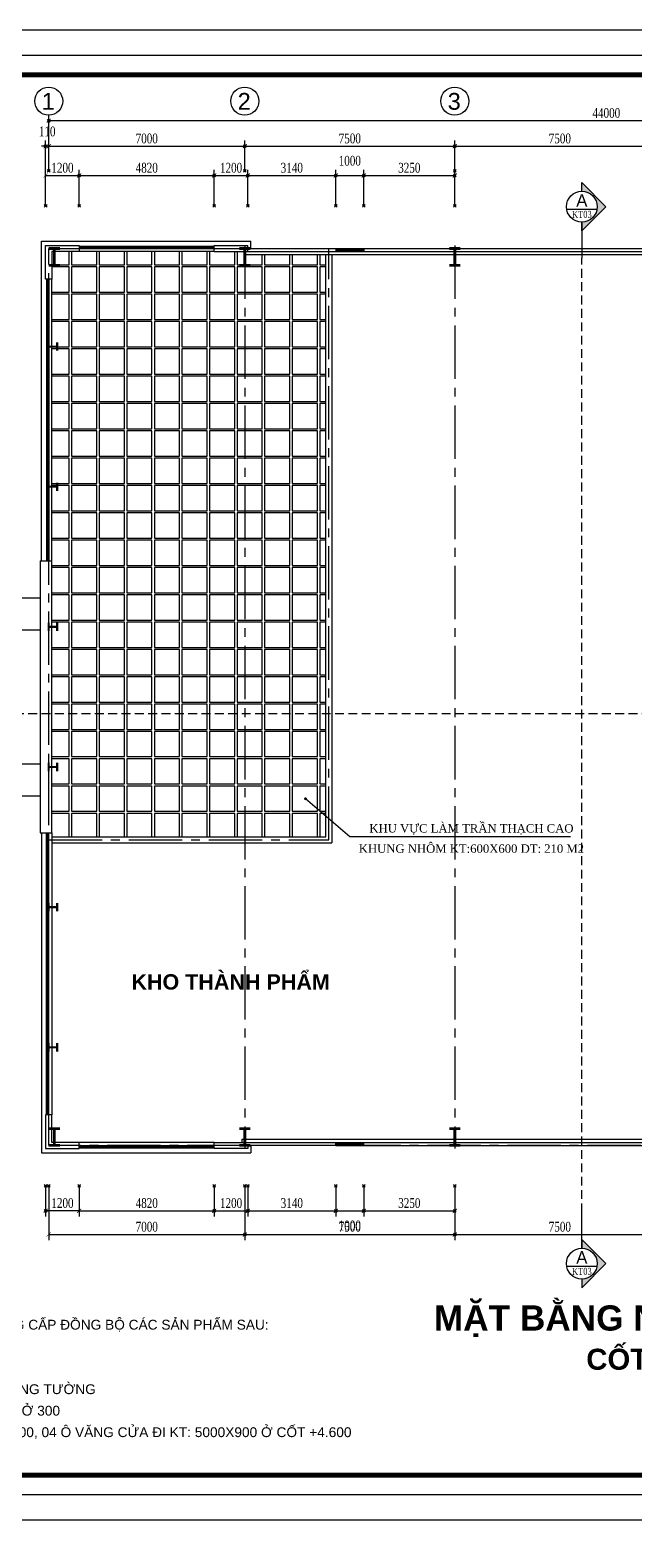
# Model space of a CAD drawing. Extents: x -32628 to 190565, y 82974 to 183560.
# Drawn here: x 131131 to 152713, y 82974 to 136144 of the extents above; entities that cross this region are included whole.
import ezdxf
from ezdxf.enums import TextEntityAlignment as Align

# ---------------------------------------------------------------- set-up
doc = ezdxf.new("R2010")
doc.units = 0
doc.header["$LTSCALE"] = 100
doc.header["$MEASUREMENT"] = 0
doc.header["$PDMODE"] = 35
doc.header["$PDSIZE"] = 50
doc.linetypes.add('CENTER2', pattern=[28.575, 19.05, -3.175, 3.175, -3.175])
doc.linetypes.add('HIDDEN2', pattern=[4.7625, 3.175, -1.5875])
doc.layers.get('0').update_dxf_attribs({"linetype": 'CONTINUOUS'})
for name, color, linetype in [('DWGshare.com_BH_DWGshare.com', 137, 'CONTINUOUS'), ('DWGshare.com_C-TIET_DWGshare.com', 1, 'HIDDEN2'), ('DWGshare.com_CUA_DWGshare.com', 13, 'CONTINUOUS'), ('DWGshare.com_DIM_DWGshare.com', 8, 'CONTINUOUS'), ('DWGshare.com_TEXT_DWGshare.com', 2, 'CONTINUOUS'), ('DWGshare.com_THAY_DWGshare.com', 9, 'CONTINUOUS'), ('DWGshare.com_WALLS_BLINE_DWGshare.com', 251, 'CENTER2'), ('DWGshare.com_WALLS_DWGshare.com', 31, 'CONTINUOUS')]:
    doc.layers.add(name, color=color, linetype=linetype)
doc.layers.add('DWGshare.com_DEFPOINTS_DWGshare.com', color=7, linetype='CONTINUOUS', plot=False)
doc.styles.add('1', font='vntimeh.shx', dxfattribs={"width": 0.75})
doc.styles.add('4', font='', dxfattribs={"width": 0.8})
doc.styles.add('VHARIAL', font='')
doc.styles.add('VHAVANB', font='')
doc.styles.get('4').set_extended_font_data('.VnAvantH')
doc.styles.get('VHARIAL').set_extended_font_data('.VnArialH')
doc.styles.get('VHAVANB').set_extended_font_data('.VnArialH', bold=True)
doc.dimstyles.new('D2-100', dxfattribs={"dimtxt": 350, "dimasz": 150, "dimexe": 200, "dimexo": 0, "dimgap": 100, "dimtad": 1, "dimdec": 0, "dimzin": 0, "dimdsep": 46, "dimtxsty": '1', "dimblk1": 'ARCHTICK', "dimblk2": 'ARCHTICK', "dimsah": 1, "dimcen": 0.09, "dimclrd": 256, "dimclre": 256, "dimclrt": 2, "dimadec": 0, "dimazin": 0, "dimtfac": 1, "dimtdec": 0, "dimtmove": 2, "dimatfit": 3, "dimldrblk": 'ARCHTICK', "dimfxl": 1, "dimtolj": 1, "dimtzin": 0, "dimarcsym": 0})

# ---------------------------------------------------------------- blocks, each defined once
blk = doc.blocks.new('_ARCHTICK')
at = {"color": 0, "linetype": 'ByBlock', "const_width": 0.15}
blk.add_lwpolyline([(-0.5, -0.5), (0.5, 0.5)], dxfattribs=at)
blk = doc.blocks.new('*D236')
at = {"linetype": 'ByBlock', "transparency": 16777216}
for p, q in [((153808, 94899), (153808, 92967)), ((146308, 93167), (153808, 93167))]:
    blk.add_line(p, q, dxfattribs=at)
at = {"layer": 'DWGshare.com_DEFPOINTS_DWGshare.com', "color": 0, "linetype": 'ByBlock', "transparency": 16777216}
for p in [(146308, 94899), (153808, 94899), (153808, 93167)]:
    blk.add_point(p, dxfattribs=at)
at = {"linetype": 'ByBlock', "transparency": 16777216, "xscale": 150, "yscale": 150, "zscale": 150, "rotation": 180}
blk.add_blockref('_ARCHTICK', (146308, 93167), dxfattribs=at)
at = {"linetype": 'ByBlock', "transparency": 16777216, "xscale": 150, "yscale": 150, "zscale": 150}
blk.add_blockref('_ARCHTICK', (153808, 93167), dxfattribs=at)
at = {"color": 2, "linetype": 'ByBlock', "transparency": 16777216, "insert": (150058, 93442), "char_height": 350, "attachment_point": 5, "style": '1'}
blk.add_mtext('\\A1;7500', dxfattribs=at)
blk = doc.blocks.new('*D235')
at = {"linetype": 'ByBlock', "transparency": 16777216}
for p, q in [((146308, 94899), (146308, 92967)), ((138808, 93167), (146308, 93167))]:
    blk.add_line(p, q, dxfattribs=at)
at = {"layer": 'DWGshare.com_DEFPOINTS_DWGshare.com', "color": 0, "linetype": 'ByBlock', "transparency": 16777216}
for p in [(138808, 94899), (146308, 94899), (146308, 93167)]:
    blk.add_point(p, dxfattribs=at)
at = {"linetype": 'ByBlock', "transparency": 16777216, "xscale": 150, "yscale": 150, "zscale": 150, "rotation": 180}
blk.add_blockref('_ARCHTICK', (138808, 93167), dxfattribs=at)
at = {"linetype": 'ByBlock', "transparency": 16777216, "xscale": 150, "yscale": 150, "zscale": 150}
blk.add_blockref('_ARCHTICK', (146308, 93167), dxfattribs=at)
at = {"color": 2, "linetype": 'ByBlock', "transparency": 16777216, "insert": (142558, 93442), "char_height": 350, "attachment_point": 5, "style": '1'}
blk.add_mtext('\\A1;7500', dxfattribs=at)
blk = doc.blocks.new('*D227')
at = {"linetype": 'ByBlock', "transparency": 16777216}
for p, q in [((146308, 94899), (146308, 93811)), ((143058, 94011), (146308, 94011))]:
    blk.add_line(p, q, dxfattribs=at)
at = {"layer": 'DWGshare.com_DEFPOINTS_DWGshare.com', "color": 0, "linetype": 'ByBlock', "transparency": 16777216}
for p in [(143058, 94899), (146308, 94899), (146308, 94011)]:
    blk.add_point(p, dxfattribs=at)
at = {"linetype": 'ByBlock', "transparency": 16777216, "xscale": 150, "yscale": 150, "zscale": 150, "rotation": 180}
blk.add_blockref('_ARCHTICK', (143058, 94011), dxfattribs=at)
at = {"linetype": 'ByBlock', "transparency": 16777216, "xscale": 150, "yscale": 150, "zscale": 150}
blk.add_blockref('_ARCHTICK', (146308, 94011), dxfattribs=at)
at = {"color": 2, "linetype": 'ByBlock', "transparency": 16777216, "insert": (144683, 94286), "char_height": 350, "attachment_point": 5, "style": '1'}
blk.add_mtext('\\A1;3250', dxfattribs=at)
blk = doc.blocks.new('*D226')
at = {"linetype": 'ByBlock', "transparency": 16777216}
for p, q in [((143058, 94899), (143058, 93811)), ((142058, 94011), (143058, 94011))]:
    blk.add_line(p, q, dxfattribs=at)
at = {"layer": 'DWGshare.com_DEFPOINTS_DWGshare.com', "color": 0, "linetype": 'ByBlock', "transparency": 16777216}
for p in [(142058, 94899), (143058, 94899), (143058, 94011)]:
    blk.add_point(p, dxfattribs=at)
at = {"linetype": 'ByBlock', "transparency": 16777216, "xscale": 150, "yscale": 150, "zscale": 150, "rotation": 180}
blk.add_blockref('_ARCHTICK', (142058, 94011), dxfattribs=at)
at = {"linetype": 'ByBlock', "transparency": 16777216, "xscale": 150, "yscale": 150, "zscale": 150}
blk.add_blockref('_ARCHTICK', (143058, 94011), dxfattribs=at)
at = {"color": 2, "linetype": 'ByBlock', "transparency": 16777216, "insert": (142558, 93486), "char_height": 350, "attachment_point": 5, "style": '1'}
blk.add_mtext('\\A1;1000', dxfattribs=at)
blk = doc.blocks.new('*D225')
at = {"linetype": 'ByBlock', "transparency": 16777216}
for p, q in [((142058, 94899), (142058, 93811)), ((138918, 94011), (142058, 94011))]:
    blk.add_line(p, q, dxfattribs=at)
at = {"layer": 'DWGshare.com_DEFPOINTS_DWGshare.com', "color": 0, "linetype": 'ByBlock', "transparency": 16777216}
for p in [(138918, 94899), (142058, 94899), (142058, 94011)]:
    blk.add_point(p, dxfattribs=at)
at = {"linetype": 'ByBlock', "transparency": 16777216, "xscale": 150, "yscale": 150, "zscale": 150, "rotation": 180}
blk.add_blockref('_ARCHTICK', (138918, 94011), dxfattribs=at)
at = {"linetype": 'ByBlock', "transparency": 16777216, "xscale": 150, "yscale": 150, "zscale": 150}
blk.add_blockref('_ARCHTICK', (142058, 94011), dxfattribs=at)
at = {"color": 2, "linetype": 'ByBlock', "transparency": 16777216, "insert": (140488, 94286), "char_height": 350, "attachment_point": 5, "style": '1'}
blk.add_mtext('\\A1;3140', dxfattribs=at)
blk = doc.blocks.new('*D224')
at = {"linetype": 'ByBlock', "transparency": 16777216}
for p, q in [((138918, 94899), (138918, 93811)), ((137718, 94011), (138918, 94011))]:
    blk.add_line(p, q, dxfattribs=at)
at = {"layer": 'DWGshare.com_DEFPOINTS_DWGshare.com', "color": 0, "linetype": 'ByBlock', "transparency": 16777216}
for p in [(137718, 94899), (138918, 94899), (138918, 94011)]:
    blk.add_point(p, dxfattribs=at)
at = {"linetype": 'ByBlock', "transparency": 16777216, "xscale": 150, "yscale": 150, "zscale": 150, "rotation": 180}
blk.add_blockref('_ARCHTICK', (137718, 94011), dxfattribs=at)
at = {"linetype": 'ByBlock', "transparency": 16777216, "xscale": 150, "yscale": 150, "zscale": 150}
blk.add_blockref('_ARCHTICK', (138918, 94011), dxfattribs=at)
at = {"color": 2, "linetype": 'ByBlock', "transparency": 16777216, "insert": (138318, 94286), "char_height": 350, "attachment_point": 5, "style": '1'}
blk.add_mtext('\\A1;1200', dxfattribs=at)
blk = doc.blocks.new('*D241')
at = {"linetype": 'ByBlock', "transparency": 16777216}
for p, q in [((263916, 94899), (263916, 93811)), ((265116, 94899), (265116, 93811)), ((265116, 94011), (263916, 94011))]:
    blk.add_line(p, q, dxfattribs=at)
at = {"layer": 'DWGshare.com_DEFPOINTS_DWGshare.com', "color": 0, "linetype": 'ByBlock', "transparency": 16777216}
for p in [(263916, 94899), (265116, 94899), (263916, 94011)]:
    blk.add_point(p, dxfattribs=at)
at = {"linetype": 'ByBlock', "transparency": 16777216, "xscale": 150, "yscale": 150, "zscale": 150, "rotation": 180}
blk.add_blockref('_ARCHTICK', (263916, 94011), dxfattribs=at)
at = {"linetype": 'ByBlock', "transparency": 16777216, "xscale": 150, "yscale": 150, "zscale": 150}
blk.add_blockref('_ARCHTICK', (265116, 94011), dxfattribs=at)
at = {"color": 2, "linetype": 'ByBlock', "transparency": 16777216, "insert": (264516, 94286), "char_height": 350, "attachment_point": 5, "style": '1'}
blk.add_mtext('\\A1;1200', dxfattribs=at)
blk = doc.blocks.new('*D223')
at = {"linetype": 'ByBlock', "transparency": 16777216}
for p, q in [((265116, 94899), (265116, 93811)), ((269936, 94899), (269936, 93811)), ((265116, 94011), (269936, 94011))]:
    blk.add_line(p, q, dxfattribs=at)
at = {"layer": 'DWGshare.com_DEFPOINTS_DWGshare.com', "color": 0, "linetype": 'ByBlock', "transparency": 16777216}
for p in [(265116, 94899), (269936, 94899), (269936, 94011)]:
    blk.add_point(p, dxfattribs=at)
at = {"linetype": 'ByBlock', "transparency": 16777216, "xscale": 150, "yscale": 150, "zscale": 150, "rotation": 180}
blk.add_blockref('_ARCHTICK', (265116, 94011), dxfattribs=at)
at = {"linetype": 'ByBlock', "transparency": 16777216, "xscale": 150, "yscale": 150, "zscale": 150}
blk.add_blockref('_ARCHTICK', (269936, 94011), dxfattribs=at)
at = {"color": 2, "linetype": 'ByBlock', "transparency": 16777216, "insert": (267526, 94286), "char_height": 350, "attachment_point": 5, "style": '1'}
blk.add_mtext('\\A1;4820', dxfattribs=at)
blk = doc.blocks.new('*D234')
at = {"linetype": 'ByBlock', "transparency": 16777216}
for p, q in [((113497, 94899), (113497, 92967)), ((120497, 94899), (120497, 92967)), ((113497, 93167), (120497, 93167))]:
    blk.add_line(p, q, dxfattribs=at)
at = {"layer": 'DWGshare.com_DEFPOINTS_DWGshare.com', "color": 0, "linetype": 'ByBlock', "transparency": 16777216}
for p in [(113497, 94899), (120497, 94899), (120497, 93167)]:
    blk.add_point(p, dxfattribs=at)
at = {"linetype": 'ByBlock', "transparency": 16777216, "xscale": 150, "yscale": 150, "zscale": 150, "rotation": 180}
blk.add_blockref('_ARCHTICK', (113497, 93167), dxfattribs=at)
at = {"linetype": 'ByBlock', "transparency": 16777216, "xscale": 150, "yscale": 150, "zscale": 150}
blk.add_blockref('_ARCHTICK', (120497, 93167), dxfattribs=at)
at = {"color": 2, "linetype": 'ByBlock', "transparency": 16777216, "insert": (116997, 93442), "char_height": 350, "attachment_point": 5, "style": '1'}
blk.add_mtext('\\A1;7000', dxfattribs=at)
blk = doc.blocks.new('*D192')
at = {"linetype": 'ByBlock', "transparency": 16777216}
for p, q in [((146308, 131991), (153808, 131991)), ((153808, 131110), (153808, 132191))]:
    blk.add_line(p, q, dxfattribs=at)
at = {"layer": 'DWGshare.com_DEFPOINTS_DWGshare.com', "color": 0, "linetype": 'ByBlock', "transparency": 16777216}
for p in [(153808, 131991), (146308, 131110), (153808, 131110)]:
    blk.add_point(p, dxfattribs=at)
at = {"linetype": 'ByBlock', "transparency": 16777216, "xscale": 150, "yscale": 150, "zscale": 150, "rotation": 180}
blk.add_blockref('_ARCHTICK', (146308, 131991), dxfattribs=at)
at = {"linetype": 'ByBlock', "transparency": 16777216, "xscale": 150, "yscale": 150, "zscale": 150}
blk.add_blockref('_ARCHTICK', (153808, 131991), dxfattribs=at)
at = {"color": 2, "linetype": 'ByBlock', "transparency": 16777216, "insert": (150058, 132266), "char_height": 350, "attachment_point": 5, "style": '1'}
blk.add_mtext('\\A1;7500', dxfattribs=at)
blk = doc.blocks.new('*D196')
at = {"linetype": 'ByBlock', "transparency": 16777216}
for p, q in [((264026, 131110), (264026, 133100)), ((308026, 131110), (308026, 133100)), ((308026, 132900), (264026, 132900))]:
    blk.add_line(p, q, dxfattribs=at)
at = {"layer": 'DWGshare.com_DEFPOINTS_DWGshare.com', "color": 0, "linetype": 'ByBlock', "transparency": 16777216}
for p in [(264026, 132900), (264026, 131110), (308026, 131110)]:
    blk.add_point(p, dxfattribs=at)
at = {"linetype": 'ByBlock', "transparency": 16777216, "xscale": 150, "yscale": 150, "zscale": 150, "rotation": 180}
blk.add_blockref('_ARCHTICK', (264026, 132900), dxfattribs=at)
at = {"linetype": 'ByBlock', "transparency": 16777216, "xscale": 150, "yscale": 150, "zscale": 150}
blk.add_blockref('_ARCHTICK', (308026, 132900), dxfattribs=at)
at = {"color": 2, "linetype": 'ByBlock', "transparency": 16777216, "insert": (283936, 133175), "char_height": 350, "attachment_point": 5, "style": '1'}
blk.add_mtext('\\A1;44000', dxfattribs=at)
blk = doc.blocks.new('*D251')
at = {"linetype": 'ByBlock', "transparency": 16777216}
for p, q in [((138918, 130946), (142058, 130946)), ((142058, 129867), (142058, 131146))]:
    blk.add_line(p, q, dxfattribs=at)
at = {"layer": 'DWGshare.com_DEFPOINTS_DWGshare.com', "color": 0, "linetype": 'ByBlock', "transparency": 16777216}
for p in [(142058, 130946), (138918, 129867), (142058, 129867)]:
    blk.add_point(p, dxfattribs=at)
at = {"linetype": 'ByBlock', "transparency": 16777216, "xscale": 150, "yscale": 150, "zscale": 150, "rotation": 180}
blk.add_blockref('_ARCHTICK', (138918, 130946), dxfattribs=at)
at = {"linetype": 'ByBlock', "transparency": 16777216, "xscale": 150, "yscale": 150, "zscale": 150}
blk.add_blockref('_ARCHTICK', (142058, 130946), dxfattribs=at)
at = {"color": 2, "linetype": 'ByBlock', "transparency": 16777216, "insert": (140488, 131221), "char_height": 350, "attachment_point": 5, "style": '1'}
blk.add_mtext('\\A1;3140', dxfattribs=at)
blk = doc.blocks.new('*D250')
at = {"linetype": 'ByBlock', "transparency": 16777216}
for p, q in [((137718, 130946), (138918, 130946)), ((138918, 129867), (138918, 131146))]:
    blk.add_line(p, q, dxfattribs=at)
at = {"layer": 'DWGshare.com_DEFPOINTS_DWGshare.com', "color": 0, "linetype": 'ByBlock', "transparency": 16777216}
for p in [(138918, 130946), (137718, 129867), (138918, 129867)]:
    blk.add_point(p, dxfattribs=at)
at = {"linetype": 'ByBlock', "transparency": 16777216, "xscale": 150, "yscale": 150, "zscale": 150, "rotation": 180}
blk.add_blockref('_ARCHTICK', (137718, 130946), dxfattribs=at)
at = {"linetype": 'ByBlock', "transparency": 16777216, "xscale": 150, "yscale": 150, "zscale": 150}
blk.add_blockref('_ARCHTICK', (138918, 130946), dxfattribs=at)
at = {"color": 2, "linetype": 'ByBlock', "transparency": 16777216, "insert": (138318, 131221), "char_height": 350, "attachment_point": 5, "style": '1'}
blk.add_mtext('\\A1;1200', dxfattribs=at)
blk = doc.blocks.new('*D191')
at = {"linetype": 'ByBlock', "transparency": 16777216}
for p, q in [((138808, 131991), (146308, 131991)), ((146308, 131110), (146308, 132191))]:
    blk.add_line(p, q, dxfattribs=at)
at = {"layer": 'DWGshare.com_DEFPOINTS_DWGshare.com', "color": 0, "linetype": 'ByBlock', "transparency": 16777216}
for p in [(146308, 131991), (138808, 131110), (146308, 131110)]:
    blk.add_point(p, dxfattribs=at)
at = {"linetype": 'ByBlock', "transparency": 16777216, "xscale": 150, "yscale": 150, "zscale": 150, "rotation": 180}
blk.add_blockref('_ARCHTICK', (138808, 131991), dxfattribs=at)
at = {"linetype": 'ByBlock', "transparency": 16777216, "xscale": 150, "yscale": 150, "zscale": 150}
blk.add_blockref('_ARCHTICK', (146308, 131991), dxfattribs=at)
at = {"color": 2, "linetype": 'ByBlock', "transparency": 16777216, "insert": (142558, 132266), "char_height": 350, "attachment_point": 5, "style": '1'}
blk.add_mtext('\\A1;7500', dxfattribs=at)
blk = doc.blocks.new('*D249')
at = {"linetype": 'ByBlock', "transparency": 16777216}
for p, q in [((132898, 130946), (137718, 130946)), ((137718, 129867), (137718, 131146))]:
    blk.add_line(p, q, dxfattribs=at)
at = {"layer": 'DWGshare.com_DEFPOINTS_DWGshare.com', "color": 0, "linetype": 'ByBlock', "transparency": 16777216}
for p in [(137718, 130946), (132898, 129867), (137718, 129867)]:
    blk.add_point(p, dxfattribs=at)
at = {"linetype": 'ByBlock', "transparency": 16777216, "xscale": 150, "yscale": 150, "zscale": 150, "rotation": 180}
blk.add_blockref('_ARCHTICK', (132898, 130946), dxfattribs=at)
at = {"linetype": 'ByBlock', "transparency": 16777216, "xscale": 150, "yscale": 150, "zscale": 150}
blk.add_blockref('_ARCHTICK', (137718, 130946), dxfattribs=at)
at = {"color": 2, "linetype": 'ByBlock', "transparency": 16777216, "insert": (135308, 131221), "char_height": 350, "attachment_point": 5, "style": '1'}
blk.add_mtext('\\A1;4820', dxfattribs=at)
blk = doc.blocks.new('*D248')
at = {"linetype": 'ByBlock', "transparency": 16777216}
for p, q in [((263916, 129867), (263916, 131146)), ((263916, 130946), (265116, 130946)), ((265116, 129867), (265116, 131146))]:
    blk.add_line(p, q, dxfattribs=at)
at = {"layer": 'DWGshare.com_DEFPOINTS_DWGshare.com', "color": 0, "linetype": 'ByBlock', "transparency": 16777216}
for p in [(265116, 130946), (263916, 129867), (265116, 129867)]:
    blk.add_point(p, dxfattribs=at)
at = {"linetype": 'ByBlock', "transparency": 16777216, "xscale": 150, "yscale": 150, "zscale": 150, "rotation": 180}
blk.add_blockref('_ARCHTICK', (263916, 130946), dxfattribs=at)
at = {"linetype": 'ByBlock', "transparency": 16777216, "xscale": 150, "yscale": 150, "zscale": 150}
blk.add_blockref('_ARCHTICK', (265116, 130946), dxfattribs=at)
at = {"color": 2, "linetype": 'ByBlock', "transparency": 16777216, "insert": (264516, 131221), "char_height": 350, "attachment_point": 5, "style": '1'}
blk.add_mtext('\\A1;1200', dxfattribs=at)
blk = doc.blocks.new('*D246')
at = {"linetype": 'ByBlock', "transparency": 16777216}
for p, q in [((263916, 131991), (263766, 131991)), ((263916, 129867), (263916, 132191)), ((264026, 131991), (263916, 131991)), ((264026, 131991), (263916, 131991)), ((264026, 131110), (264026, 132191)), ((264026, 131991), (264176, 131991))]:
    blk.add_line(p, q, dxfattribs=at)
at = {"layer": 'DWGshare.com_DEFPOINTS_DWGshare.com', "color": 0, "linetype": 'ByBlock', "transparency": 16777216}
for p in [(263916, 131991), (264026, 131110), (263916, 129867)]:
    blk.add_point(p, dxfattribs=at)
at = {"linetype": 'ByBlock', "transparency": 16777216, "xscale": 150, "yscale": 150, "zscale": 150}
blk.add_blockref('_ARCHTICK', (263916, 131991), dxfattribs=at)
at = {"linetype": 'ByBlock', "transparency": 16777216, "xscale": 150, "yscale": 150, "zscale": 150, "rotation": 180}
blk.add_blockref('_ARCHTICK', (264026, 131991), dxfattribs=at)
at = {"color": 2, "linetype": 'ByBlock', "transparency": 16777216, "insert": (263971, 132516), "char_height": 350, "attachment_point": 5, "style": '1'}
blk.add_mtext('\\A1;110', dxfattribs=at)
blk = doc.blocks.new('*D190')
at = {"linetype": 'ByBlock', "transparency": 16777216}
for p, q in [((264026, 131110), (264026, 132191)), ((264026, 131991), (271026, 131991)), ((271026, 131110), (271026, 132191))]:
    blk.add_line(p, q, dxfattribs=at)
at = {"layer": 'DWGshare.com_DEFPOINTS_DWGshare.com', "color": 0, "linetype": 'ByBlock', "transparency": 16777216}
for p in [(271026, 131991), (264026, 131110), (271026, 131110)]:
    blk.add_point(p, dxfattribs=at)
at = {"linetype": 'ByBlock', "transparency": 16777216, "xscale": 150, "yscale": 150, "zscale": 150, "rotation": 180}
blk.add_blockref('_ARCHTICK', (264026, 131991), dxfattribs=at)
at = {"linetype": 'ByBlock', "transparency": 16777216, "xscale": 150, "yscale": 150, "zscale": 150}
blk.add_blockref('_ARCHTICK', (271026, 131991), dxfattribs=at)
at = {"color": 2, "linetype": 'ByBlock', "transparency": 16777216, "insert": (267526, 132266), "char_height": 350, "attachment_point": 5, "style": '1'}
blk.add_mtext('\\A1;7000', dxfattribs=at)
blk = doc.blocks.new('*D259')
at = {"linetype": 'ByBlock', "transparency": 16777216}
for p, q in [((142058, 130946), (143058, 130946)), ((143058, 129867), (143058, 131146))]:
    blk.add_line(p, q, dxfattribs=at)
at = {"layer": 'DWGshare.com_DEFPOINTS_DWGshare.com', "color": 0, "linetype": 'ByBlock', "transparency": 16777216}
for p in [(143058, 130946), (142058, 129867), (143058, 129867)]:
    blk.add_point(p, dxfattribs=at)
at = {"linetype": 'ByBlock', "transparency": 16777216, "xscale": 150, "yscale": 150, "zscale": 150, "rotation": 180}
blk.add_blockref('_ARCHTICK', (142058, 130946), dxfattribs=at)
at = {"linetype": 'ByBlock', "transparency": 16777216, "xscale": 150, "yscale": 150, "zscale": 150}
blk.add_blockref('_ARCHTICK', (143058, 130946), dxfattribs=at)
at = {"color": 2, "linetype": 'ByBlock', "transparency": 16777216, "insert": (142558, 131471), "char_height": 350, "attachment_point": 5, "style": '1'}
blk.add_mtext('\\A1;1000', dxfattribs=at)
blk = doc.blocks.new('*D260')
at = {"linetype": 'ByBlock', "transparency": 16777216}
for p, q in [((143058, 130946), (146308, 130946)), ((146308, 129867), (146308, 131146))]:
    blk.add_line(p, q, dxfattribs=at)
at = {"layer": 'DWGshare.com_DEFPOINTS_DWGshare.com', "color": 0, "linetype": 'ByBlock', "transparency": 16777216}
for p in [(146308, 130946), (143058, 129867), (146308, 129867)]:
    blk.add_point(p, dxfattribs=at)
at = {"linetype": 'ByBlock', "transparency": 16777216, "xscale": 150, "yscale": 150, "zscale": 150, "rotation": 180}
blk.add_blockref('_ARCHTICK', (143058, 130946), dxfattribs=at)
at = {"linetype": 'ByBlock', "transparency": 16777216, "xscale": 150, "yscale": 150, "zscale": 150}
blk.add_blockref('_ARCHTICK', (146308, 130946), dxfattribs=at)
at = {"color": 2, "linetype": 'ByBlock', "transparency": 16777216, "insert": (144683, 131221), "char_height": 350, "attachment_point": 5, "style": '1'}
blk.add_mtext('\\A1;3250', dxfattribs=at)

msp = doc.modelspace()

# ---------------------------------------------------------------- hatches: boundary and pattern name
at = {"layer": 'DWGshare.com_BH_DWGshare.com'}
h = msp.add_hatch(dxfattribs=at)
h.set_pattern_fill('TILE08', color=256, scale=150, style=0)
h.set_pattern_definition([(270, (-133156, -37.5), (984.375, -2e-13), [900, -75]), (180, (-132256, -37.5), (-1e-13, -975), [900, -84.375]), (90, (-132256, -937.5), (-984.375, 6e-14), [900, -75]), (0, (-133156, -937.5), (0, 975), [900, -84.375])])
h.paths.add_polyline_path([(141697.7, 128123.9), (138807.7, 128123.9), (138807.7, 128233.9), (137717.7, 128233.9), (132897.7, 128233.9), (132007.7, 128233.9), (132007.7, 127743.9), (131917.7, 127743.9), (131917.7, 127253.9), (131917.7, 117193.9), (131917.7, 111754.6), (141697.7, 111754.6)])
h.paths.add_polyline_path([(131917.7, 111754.6), (131917.7, 107493.9), (131917.7, 107353.9), (141697.7, 107353.9), (141697.7, 111754.6)])
at = {"layer": 'DWGshare.com_TEXT_DWGshare.com'}
for points in [[(150842.7, 130384.4), (150842.7, 130692.4), (151700.7, 129834.4), (150842.7, 128976.4), (150842.7, 129284.4, 1)], [(150842.7, 91576.1), (150842.7, 91268.1), (151700.7, 92126.1), (150842.7, 92984.1), (150842.7, 92676.1, -1)]]:
    msp.add_hatch(color=256, dxfattribs=at).paths.add_polyline_path(points)

# ---------------------------------------------------------------- linework, layer by layer
at = {"layer": 'DWGshare.com_C-TIET_DWGshare.com'}
for p, q in [((150842.7, 93957.8), (150842.7, 128002.7)), ((129171.8, 111754.6), (176955.8, 111754.6))]:
    msp.add_line(p, q, dxfattribs=at)
at = {"layer": 'DWGshare.com_CUA_DWGshare.com'}
for p, q in [((132897.7, 128423.9), (137717.7, 128423.9)), ((132897.7, 128393.9), (137717.7, 128393.9)), ((132897.7, 128373.9), (137717.7, 128373.9)), ((132897.7, 128343.9), (137717.7, 128343.9)), ((142057.7, 128343.9), (143057.7, 128343.9)), ((142057.7, 128298.9), (143057.7, 128298.9)), ((142057.7, 128278.9), (143057.7, 128278.9)), ((142057.7, 128233.9), (143057.7, 128233.9)), ((131727.7, 127253.9), (131727.7, 117193.9)), ((131757.7, 127253.9), (131757.7, 117193.9)), ((131777.7, 127253.9), (131777.7, 117193.9)), ((131807.7, 127253.9), (131807.7, 117193.9)), ((131727.7, 97433.9), (131727.7, 107493.9)), ((131757.7, 97433.9), (131757.7, 107493.9)), ((131777.7, 97433.9), (131777.7, 107493.9)), ((131807.7, 97433.9), (131807.7, 107493.9)), ((132897.7, 96343.9), (137717.7, 96343.9)), ((132897.7, 96313.9), (137717.7, 96313.9)), ((132897.7, 96293.9), (137717.7, 96293.9)), ((132897.7, 96263.9), (137717.7, 96263.9)), ((142057.7, 96453.9), (143057.7, 96453.9)), ((142057.7, 96408.9), (143057.7, 96408.9)), ((142057.7, 96388.9), (143057.7, 96388.9)), ((142057.7, 96343.9), (143057.7, 96343.9))]:
    msp.add_line(p, q, dxfattribs=at)
at = {"layer": 'DWGshare.com_DEFPOINTS_DWGshare.com'}
msp.add_lwpolyline([(190564.9, 82973.9), (117901.1, 82973.9), (117901.1, 136144.2), (190564.9, 136144.2)], close=True, dxfattribs=at)
at = {"layer": 'DWGshare.com_TEXT_DWGshare.com'}
for p, q in [((151382.4, 129728), (150303.1, 129728)), ((151382.4, 92019.8), (150303.1, 92019.8))]:
    msp.add_line(p, q, dxfattribs=at)
for points in [[(150842.7, 130384.4), (150842.7, 130692.4), (151700.7, 129834.4), (150842.7, 128976.4), (150842.7, 129284.4)], [(150435.4, 107355.1), (142562, 107355.1), (140975.8, 108710.7)], [(150842.7, 91576.1), (150842.7, 91268.1), (151700.7, 92126.1), (150842.7, 92984.1), (150842.7, 92676.1)]]:
    msp.add_lwpolyline(points, dxfattribs=at)
at = {"layer": 'DWGshare.com_TEXT_DWGshare.com', "const_width": 50}
msp.add_lwpolyline([(140950.8, 108710.7, 1), (141000.8, 108710.7, 1)], format="xyb", close=True, dxfattribs=at)
at = {"layer": 'DWGshare.com_TEXT_DWGshare.com'}
for centre, radius in [((131807.7, 133599.8), 500), ((138807.7, 133599.8), 500), ((146307.7, 133599.8), 500), ((150842.7, 129834.4), 550), ((150842.7, 92126.1), 550)]:
    msp.add_circle(centre, radius, dxfattribs=at)
at = {"layer": 'DWGshare.com_THAY_DWGshare.com'}
for p, q in [((131547.7, 117193.9), (131547.7, 128603.9)), ((131547.7, 128603.9), (139027.7, 128603.9)), ((137717.7, 128233.9), (132897.7, 128233.9)), ((139027.7, 128343.9), (139027.7, 128603.9)), ((138807.7, 128123.9), (166697.7, 128123.9)), ((141697.7, 107353.9), (141697.7, 128123.9)), ((141917.7, 128123.9), (141917.7, 107133.9)), ((131917.7, 117193.9), (131917.7, 127253.9)), ((131547.7, 107493.9), (131547.7, 96083.9)), ((131917.7, 107493.9), (131917.7, 97433.9)), ((131917.7, 107353.9), (141697.7, 107353.9)), ((131917.7, 107133.9), (141917.7, 107133.9)), ((137717.7, 96453.9), (132897.7, 96453.9)), ((138697.7, 96563.9), (138697.7, 96453.9)), ((138697.7, 96563.9), (170277.7, 96563.9)), ((139027.7, 96343.9), (139027.7, 96083.9)), ((131547.7, 96083.9), (139027.7, 96083.9))]:
    msp.add_line(p, q, dxfattribs=at)
msp.add_lwpolyline([(189659, 83879.8), (118807, 83879.8), (118807, 135238.3), (189659, 135238.3)], close=True, dxfattribs=at)
at = {"layer": 'DWGshare.com_THAY_DWGshare.com', "const_width": 173.7}
msp.add_lwpolyline([(119505.1, 84577.8), (119505.1, 134540.3), (188961, 134540.3), (188961, 84577.8)], close=True, dxfattribs=at)
at = {"layer": 'DWGshare.com_THAY_DWGshare.com'}
for points in [[(131497.7, 115868.9), (128147.7, 115868.9), (128147.7, 108818.9), (131497.7, 108818.9)], [(131497.7, 109943.9), (129297.7, 109943.9), (129297.7, 114743.9), (131497.7, 114743.9)]]:
    msp.add_lwpolyline(points, dxfattribs=at)
at = {"layer": 'DWGshare.com_WALLS_BLINE_DWGshare.com'}
for p, q in [((131807.7, 96343.9), (131807.7, 128343.9)), ((131807.7, 128343.9), (175807.7, 128343.9)), ((138807.7, 128453.9), (138807.7, 96233.9)), ((141807.7, 107243.9), (141807.7, 128343.9)), ((146307.7, 128453.9), (146307.7, 96233.9)), ((131807.7, 107243.9), (141807.7, 107243.9)), ((175807.7, 96343.9), (131807.7, 96343.9))]:
    msp.add_line(p, q, dxfattribs=at)
at = {"layer": 'DWGshare.com_WALLS_DWGshare.com'}
for p, q in [((150842.7, 129284.4), (150842.7, 128002.7)), ((137717.7, 128453.9), (138917.7, 128453.9)), ((137717.7, 128233.9), (137717.7, 128453.9)), ((137717.7, 128233.9), (142057.7, 128233.9)), ((138917.7, 128233.9), (138917.7, 128453.9)), ((138917.7, 128343.9), (142057.7, 128343.9)), ((142057.7, 128343.9), (142057.7, 128233.9)), ((143057.7, 128343.9), (157057.7, 128343.9)), ((143057.7, 128343.9), (143057.7, 128233.9)), ((143057.7, 128233.9), (157057.7, 128233.9)), ((131497.7, 117193.9), (131497.7, 107493.9)), ((131497.7, 117193.9), (131917.7, 117193.9)), ((131917.7, 107493.9), (131917.7, 117193.9)), ((131497.7, 107493.9), (131917.7, 107493.9)), ((137717.7, 96453.9), (142057.7, 96453.9)), ((137717.7, 96233.9), (137717.7, 96453.9)), ((138917.7, 96343.9), (138917.7, 96233.9)), ((142057.7, 96343.9), (138917.7, 96343.9)), ((142057.7, 96343.9), (142057.7, 96453.9)), ((143057.7, 96453.9), (157057.7, 96453.9)), ((143057.7, 96343.9), (143057.7, 96453.9)), ((143057.7, 96343.9), (157057.7, 96343.9)), ((138917.7, 96233.9), (137717.7, 96233.9)), ((150842.7, 92676.1), (150842.7, 93957.8))]:
    msp.add_line(p, q, dxfattribs=at)
for points in [[(131697.7, 127253.9), (131697.7, 128453.9), (132897.7, 128453.9), (132897.7, 128233.9), (131917.7, 128233.9), (131917.7, 127253.9)], [(131697.7, 97433.9), (131697.7, 96233.9), (132897.7, 96233.9), (132897.7, 96453.9), (131917.7, 96453.9), (131917.7, 97433.9)]]:
    msp.add_lwpolyline(points, close=True, dxfattribs=at)
for points, const_width in [([(132207.7, 128343.9), (131807.7, 128343.9)], 100), ([(132007.7, 128343.9), (132007.7, 127743.9)], 100), ([(139007.7, 128343.9), (138607.7, 128343.9)], 100), ([(138807.7, 128343.9), (138807.7, 127743.9)], 100), ([(146507.7, 128343.9), (146107.7, 128343.9)], 100), ([(146307.7, 128343.9), (146307.7, 127743.9)], 100), ([(132207.7, 127743.9), (131807.7, 127743.9)], 100), ([(139007.7, 127743.9), (138607.7, 127743.9)], 100), ([(146507.7, 127743.9), (146107.7, 127743.9)], 100), ([(131807.7, 124993.9), (131807.7, 124693.9)], 75), ([(132107.7, 124993.9), (132107.7, 124693.9)], 75), ([(131807.7, 124843.9), (132107.7, 124843.9)], 75), ([(131807.7, 119693.9), (131807.7, 119993.9)], 75), ([(131807.7, 119843.9), (132107.7, 119843.9)], 75), ([(132107.7, 119693.9), (132107.7, 119993.9)], 75), ([(131807.7, 114993.9), (131807.7, 114693.9)], 75), ([(131807.7, 114843.9), (132107.7, 114843.9)], 75), ([(132107.7, 114993.9), (132107.7, 114693.9)], 75), ([(131807.7, 109693.9), (131807.7, 109993.9)], 75), ([(131807.7, 109843.9), (132107.7, 109843.9)], 75), ([(132107.7, 109693.9), (132107.7, 109993.9)], 75), ([(131807.7, 104993.9), (131807.7, 104693.9)], 75), ([(131807.7, 104843.9), (132107.7, 104843.9)], 75), ([(132107.7, 104993.9), (132107.7, 104693.9)], 75), ([(131807.7, 99693.9), (131807.7, 99993.9)], 75), ([(132107.7, 99693.9), (132107.7, 99993.9)], 75), ([(131807.7, 99843.9), (132107.7, 99843.9)], 75), ([(132207.7, 96943.9), (131807.7, 96943.9)], 100), ([(132007.7, 96343.9), (132007.7, 96943.9)], 100), ([(139007.7, 96943.9), (138607.7, 96943.9)], 100), ([(138807.7, 96343.9), (138807.7, 96943.9)], 100), ([(146507.7, 96943.9), (146107.7, 96943.9)], 100), ([(146307.7, 96343.9), (146307.7, 96943.9)], 100), ([(132207.7, 96343.9), (131807.7, 96343.9)], 100), ([(139007.7, 96343.9), (138607.7, 96343.9)], 100), ([(146507.7, 96343.9), (146107.7, 96343.9)], 100)]:
    msp.add_lwpolyline(points, dxfattribs=dict(at, const_width=const_width))

# ---------------------------------------------------------------- texts
at = {"layer": 'DWGshare.com_TEXT_DWGshare.com'}
for s, height, style, p in [('1', 600, 'VHARIAL', (131554.3, 133292)), ('2', 600, 'VHARIAL', (138554.3, 133292)), ('3', 600, 'VHARIAL', (146054.3, 133292)), ('a', 450, '4', (150641.9, 129830.6)), ('a', 450, '4', (150641.9, 92122.3)), ('nhµ chÕ t¹o khung thÐp cung cÊp ®ång bé c¸c s¶n phÈm sau:', 350.043, 'VHARIAL', (122681.5, 89772.9)), ('- tÊm lÊy s¸ng m¸i, tÊm lÊy s¸ng t\xadêng', 350.043, 'VHARIAL', (122681.5, 87472.1)), ('- 06 cöa th«ng giã m¸i häng më 300', 350.043, 'VHARIAL', (122681.5, 86705.2)), ('- 05 bé cöa ®Èy ®«i kt: 4700x4400, 04 « v¨ng cöa ®i kt: 5000x900 ë cèt +4.600', 350.043, 'VHARIAL', (122681.5, 85938.3))]:
    msp.add_text(s, height=height, dxfattribs=dict(at, style=style)).set_placement(p)
at = {"layer": 'DWGshare.com_TEXT_DWGshare.com', "style": '1', "width": 0.8}
for p in [(150490.9, 129435), (150490.9, 91726.7)]:
    msp.add_text('kt03', height=250, dxfattribs=at).set_placement(p)
at = {"layer": 'DWGshare.com_TEXT_DWGshare.com'}
for s, height, style, p in [('khu vùc lµm trÇn th¹ch cao', 300, '1', (146900.5, 107672.1)), ('khung nh«m kt:600x600 dt: 210 m2', 300, '1', (146900.5, 106976.9)), ('kho thµnh phÈm', 550, 'VHAVANB', (138303.1, 102257.3)), ('mÆt b»ng nhµ s¶n xuÊt', 900, 'VHAVANB', (153869.6, 90207)), ('cèt +4.000', 750, 'VHAVANB', (153869.6, 88824.1))]:
    msp.add_text(s, height=height, dxfattribs=dict(at, style=style)).set_placement(p, align=Align.MIDDLE)

# ---------------------------------------------------------------- dimensions: what is measured, and where the dimension line sits
at = {"layer": 'DWGshare.com_DIM_DWGshare.com'}
dim = msp.add_linear_dim(base=(131807.7, 132899.8), p1=(175807.7, 131109.6), p2=(131807.7, 131109.6), dimstyle='D2-100', dxfattribs=at)
dim.commit()
dim.dimension.update_dxf_attribs({"geometry": '*D196', "text_midpoint": (151717.2, 133174.8), "dimtype": 160, "insert": (-132218.5, 0)})
for base, p1, p2, picture, middle, set_off in [((131697.7, 131990.7), (131807.7, 131109.6), (131697.7, 129866.9), '*D246', (131752.7, 132515.7), (-132218.5, 0)), ((138807.7, 131990.7), (131807.7, 131109.6), (138807.7, 131109.6), '*D190', (135307.7, 132265.7), (-132218.5, 0)), ((132897.7, 130945.7), (131697.7, 129866.9), (132897.7, 129866.9), '*D248', (132297.7, 131220.7), (-132218.5, 0)), ((131697.7, 94010.9), (132897.7, 94898.7), (131697.7, 94898.7), '*D241', (132297.7, 94285.9), (-132218.5, 0)), ((138807.7, 93167.3), (131807.7, 94898.7), (138807.7, 94898.7), '*D234', (135307.7, 93442.3), (18311, 0)), ((137717.7, 94010.9), (132897.7, 94898.7), (137717.7, 94898.7), '*D223', (135307.7, 94285.9), (-132218.5, 0))]:
    dim = msp.add_linear_dim(base=base, p1=p1, p2=p2, dimstyle='D2-100', dxfattribs=at)
    dim.commit()
    dim.dimension.update_dxf_attribs({"geometry": picture, "text_midpoint": middle, "insert": set_off})
for base, p1, p2, picture, middle in [((146307.7, 131990.7), (138807.7, 131109.6), (146307.7, 131109.6), '*D191', (142557.7, 132265.7)), ((153807.7, 131990.7), (146307.7, 131109.6), (153807.7, 131109.6), '*D192', (150057.7, 132265.7)), ((137717.7, 130945.7), (132897.7, 129866.9), (137717.7, 129866.9), '*D249', (135307.7, 131220.7)), ((138917.7, 130945.7), (137717.7, 129866.9), (138917.7, 129866.9), '*D250', (138317.7, 131220.7)), ((142057.7, 130945.7), (138917.7, 129866.9), (142057.7, 129866.9), '*D251', (140487.7, 131220.7)), ((143057.7, 130945.7), (142057.7, 129866.9), (143057.7, 129866.9), '*D259', (142557.7, 131470.7)), ((146307.7, 130945.7), (143057.7, 129866.9), (146307.7, 129866.9), '*D260', (144682.7, 131220.7)), ((138917.7, 94010.9), (137717.7, 94898.7), (138917.7, 94898.7), '*D224', (138317.7, 94285.9)), ((146307.7, 93167.3), (138807.7, 94898.7), (146307.7, 94898.7), '*D235', (142557.7, 93442.3)), ((142057.7, 94010.9), (138917.7, 94898.7), (142057.7, 94898.7), '*D225', (140487.7, 94285.9)), ((143057.7, 94010.9), (142057.7, 94898.7), (143057.7, 94898.7), '*D226', (142557.7, 93485.9)), ((146307.7, 94010.9), (143057.7, 94898.7), (146307.7, 94898.7), '*D227', (144682.7, 94285.9)), ((153807.7, 93167.3), (146307.7, 94898.7), (153807.7, 94898.7), '*D236', (150057.7, 93442.3))]:
    dim = msp.add_linear_dim(base=base, p1=p1, p2=p2, dimstyle='D2-100', override={"dimse1": 1}, dxfattribs=at)
    dim.commit()
    dim.dimension.update_dxf_attribs({"geometry": picture, "text_midpoint": middle})

doc.saveas('drawing.dxf')
